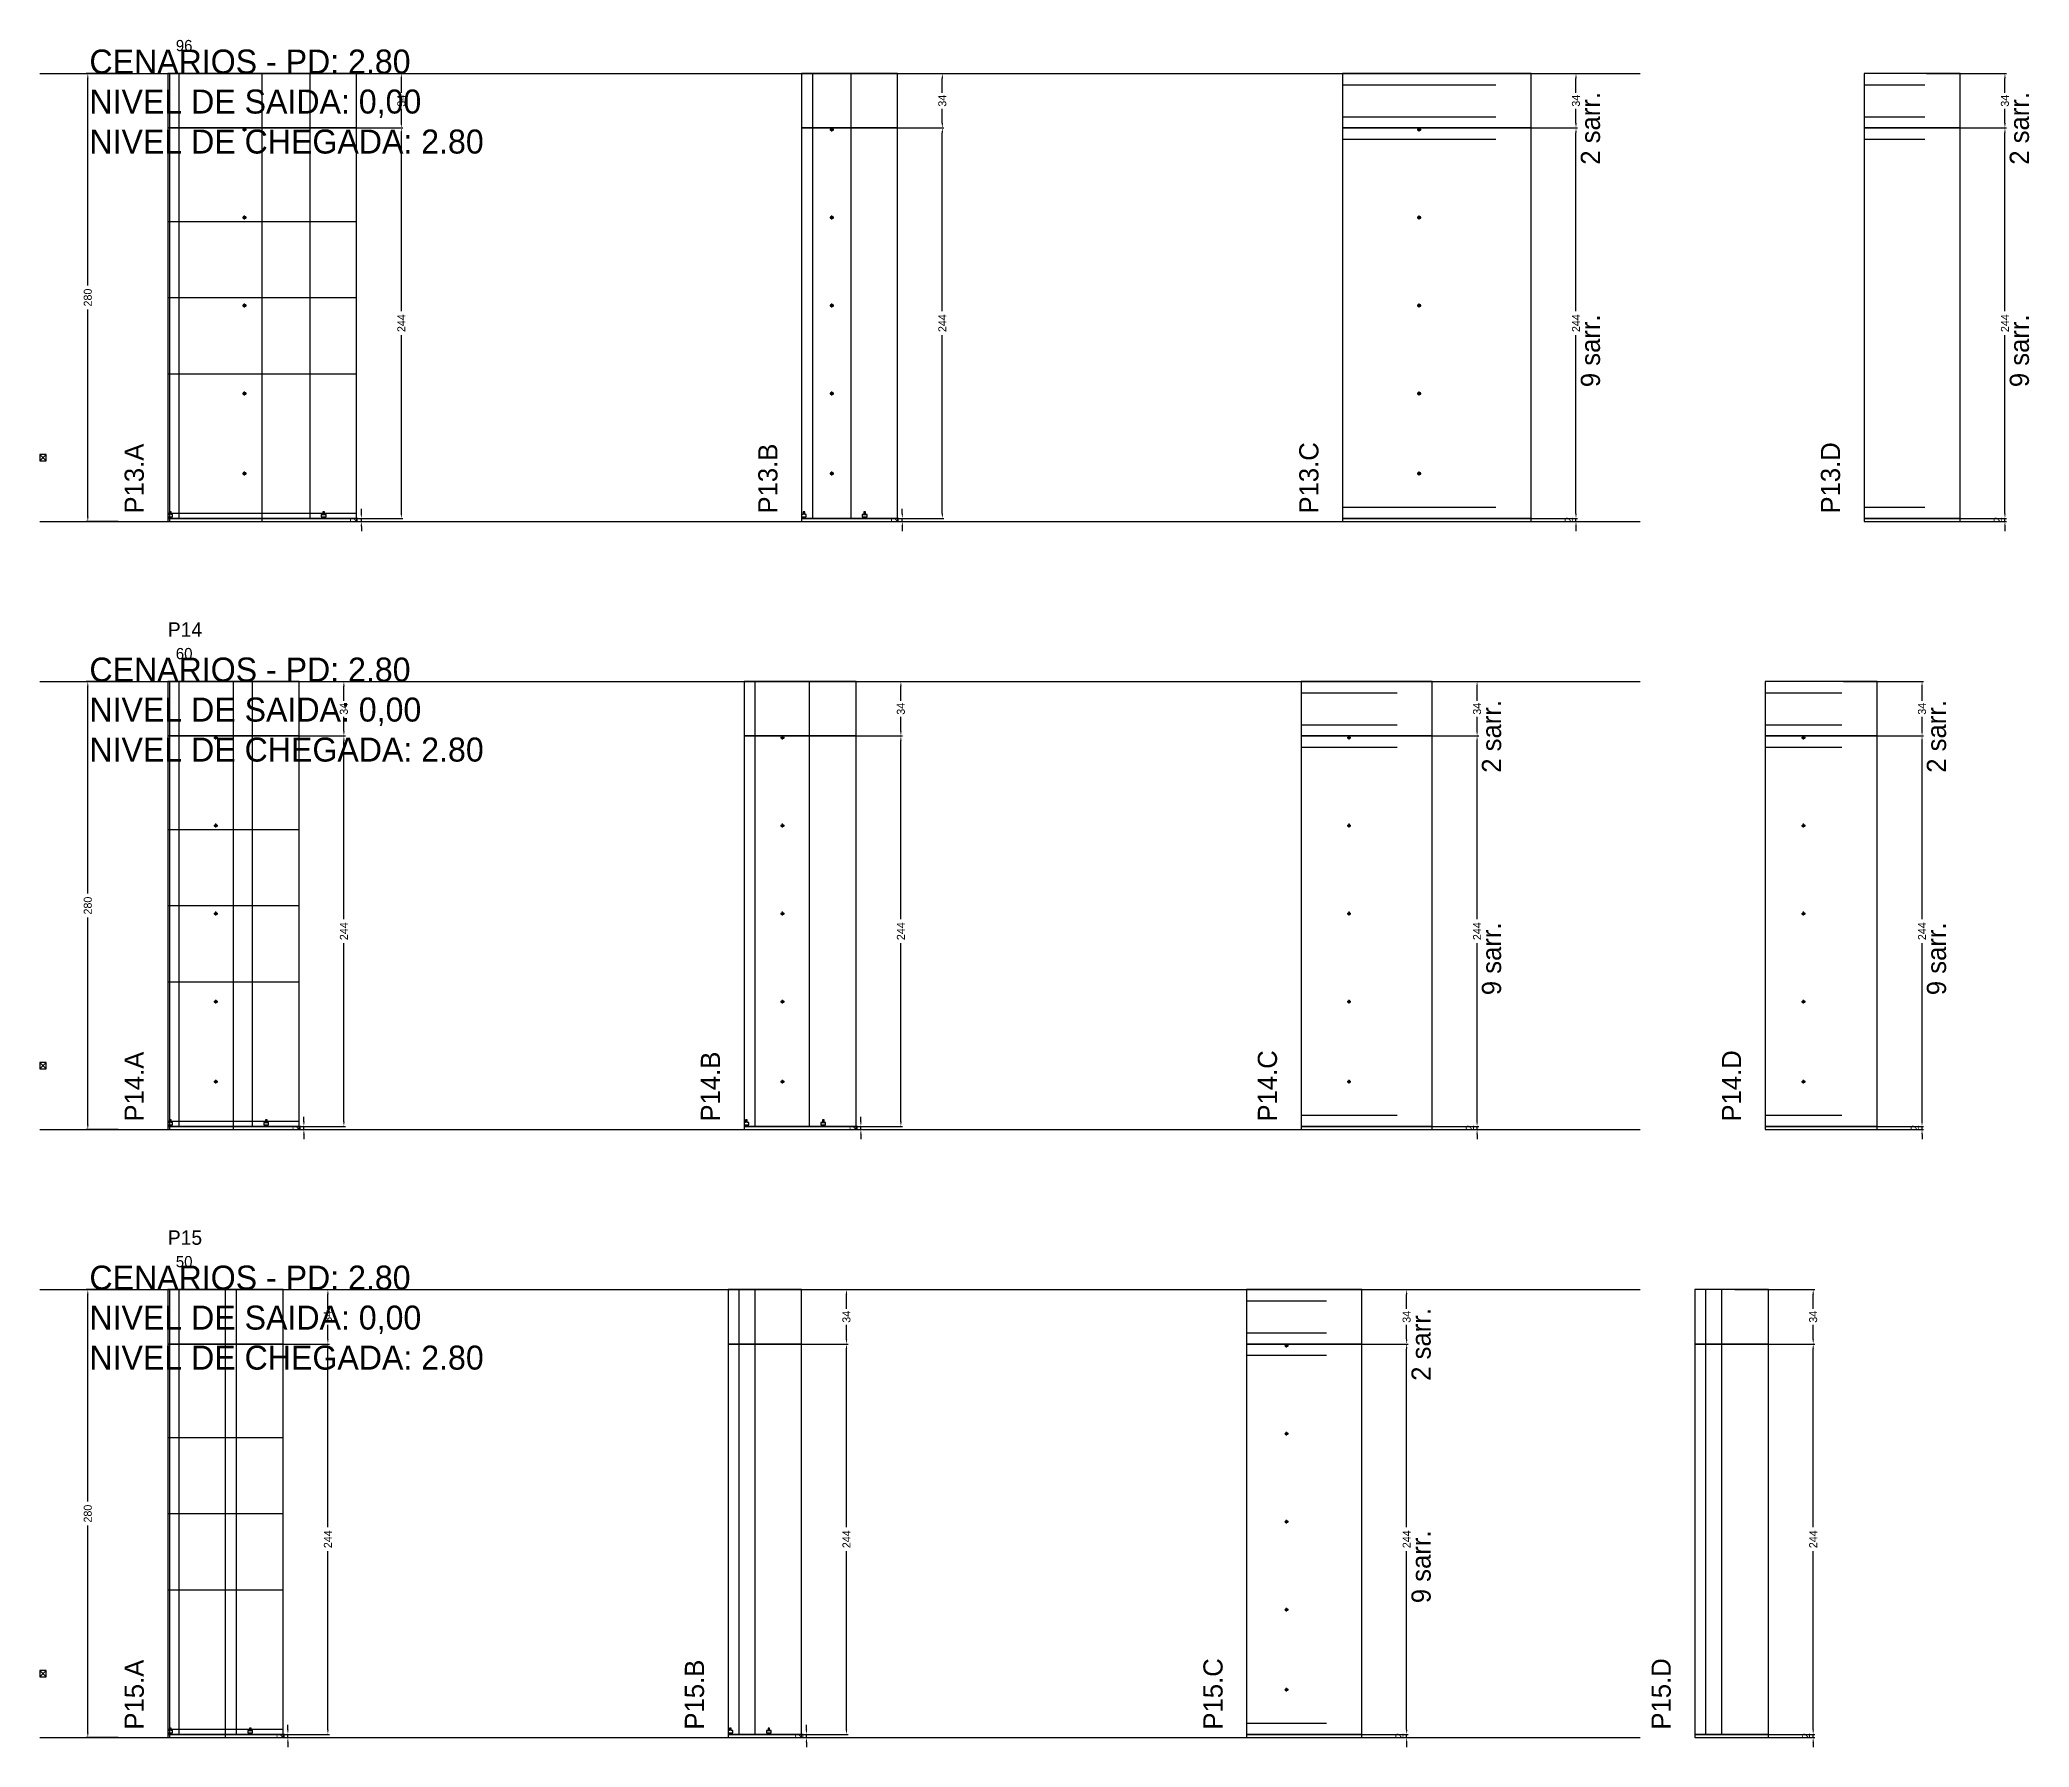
# Model space of a CAD drawing. Header units: centimetres. Extents: x -13000 to 4299, y -7226 to 295.
# Drawn here: x -7000 to -5757, y -5326 to -4259 of the extents above; entities that cross this region are included whole.
import ezdxf

# ---------------------------------------------------------------- set-up
doc = ezdxf.new("R2010")
doc.units = ezdxf.units.CM
doc.linetypes.add('DASHED', pattern=[2, -2])
for name, color, linetype in [('CHAPA', 140, 'Continuous'), ('COTA', 241, 'Continuous'), ('COTAS FURACAO', 16, 'Continuous'), ('Madeira', 30, 'Continuous'), ('MEIO_PONT', 160, 'Continuous'), ('NOMENCLATURA', 7, 'Continuous'), ('Nível', 160, 'Continuous'), ('Painéis', 200, 'Continuous'), ('Perfil Metálico', 150, 'Continuous'), ('SARR_2.2x7', 40, 'Continuous'), ('SARRAFO DE PRESSAO', 200, 'Continuous'), ('texto', 7, 'Continuous'), ('TEXTO_GERAL', 7, 'Continuous')]:
    doc.layers.add(name, color=color, linetype=linetype)
doc.dimstyles.new('PAINEL-NOVA', dxfattribs={"dimtxt": 5, "dimasz": 3, "dimexe": 1, "dimexo": 1, "dimgap": 1, "dimtad": 1, "dimcen": 2.5, "dimazin": 3, "dimtfac": 1, "dimtmove": 0, "dimatfit": 3})

# ---------------------------------------------------------------- blocks, each defined once
blk = doc.blocks.new('_CLOSEDFILLED')
at = {"color": 0, "linetype": 'BYBLOCK'}
blk.add_solid([(-1, 0.16), (0, 0), (-1, -0.16)], dxfattribs=at)
blk = doc.blocks.new('*D375')
for p, q in [((-6951, -4280), (-6971, -4280)), ((-6970, -4412.5), (-6970, -4283)), ((-6970, -4557), (-6970, -4427.5)), ((-6951, -4560), (-6971, -4560))]:
    blk.add_line(p, q)
at = {"layer": 'Defpoints'}
for p in [(-6950, -4280), (-6970, -4560), (-6950, -4560)]:
    blk.add_point(p, dxfattribs=at)
at = {"layer": 'COTA', "xscale": 3, "yscale": 3}
for p, rotation in [((-6970, -4280), 90), ((-6970, -4560), 270)]:
    blk.add_blockref('_CLOSEDFILLED', p, dxfattribs=dict(at, rotation=rotation))
at = {"layer": 'COTA', "insert": (-6970, -4420), "char_height": 5, "attachment_point": 5, "rotation": 90}
blk.add_mtext('280', dxfattribs=at)
blk = doc.blocks.new('MULDURA')
at = {"layer": 'Paineis'}
for p, q in [((0, 0), (4, 4)), ((4, 0), (0, 4))]:
    blk.add_line(p, q, dxfattribs=at)
blk.add_lwpolyline([(0, 0), (4, 0), (4, 4), (0, 4)], close=True, dxfattribs=at)
blk = doc.blocks.new('*D377')
for p, q in [((-6823.1, -4314), (-6773.1, -4314)), ((-6774.1, -4428.5), (-6774.1, -4317)), ((-6774.1, -4555), (-6774.1, -4443.5)), ((-6823.1, -4558), (-6773.1, -4558))]:
    blk.add_line(p, q)
at = {"layer": 'Defpoints'}
for p in [(-6824.1, -4314), (-6824.1, -4558), (-6774.1, -4558)]:
    blk.add_point(p, dxfattribs=at)
at = {"layer": 'COTA', "xscale": 3, "yscale": 3}
for p, rotation in [((-6774.1, -4314), 90), ((-6774.1, -4558), 270)]:
    blk.add_blockref('_CLOSEDFILLED', p, dxfattribs=dict(at, rotation=rotation))
at = {"layer": 'COTA', "insert": (-6774.1, -4436), "char_height": 5, "attachment_point": 5, "rotation": 90}
blk.add_mtext('244', dxfattribs=at)
blk = doc.blocks.new('*D378')
for p, q in [((-6823.1, -4280), (-6773.1, -4280)), ((-6774.1, -4292), (-6774.1, -4283)), ((-6774.1, -4311), (-6774.1, -4302)), ((-6823.1, -4314), (-6773.1, -4314))]:
    blk.add_line(p, q)
at = {"layer": 'Defpoints'}
for p in [(-6824.1, -4280), (-6824.1, -4314), (-6774.1, -4314)]:
    blk.add_point(p, dxfattribs=at)
at = {"layer": 'COTA', "xscale": 3, "yscale": 3}
for p, rotation in [((-6774.1, -4280), 90), ((-6774.1, -4314), 270)]:
    blk.add_blockref('_CLOSEDFILLED', p, dxfattribs=dict(at, rotation=rotation))
at = {"layer": 'COTA', "insert": (-6774.1, -4297), "char_height": 5, "attachment_point": 5, "rotation": 90}
blk.add_mtext('34', dxfattribs=at)
blk = doc.blocks.new('SLIPTEE')
at = {"layer": 'Paineis'}
blk.add_lwpolyline([(0, 0), (3, 0), (3, 1.5), (2, 1.5), (2, 3), (1, 3), (1, 1.5), (0, 1.5)], close=True, dxfattribs=at)
blk = doc.blocks.new('SLIPTDD')
at = {"layer": 'Paineis'}
blk.add_line((0, 1.5), (3, 1.5), dxfattribs=at)
blk.add_lwpolyline([(0, 0), (3, 0), (3, 1.5), (2, 1.5), (2, 3), (1, 3), (1, 1.5), (0, 1.5)], close=True, dxfattribs=at)
blk = doc.blocks.new('furacao')
at = {"layer": 'COTAS FURACAO'}
for p, q in [((-1.2, 0), (1.2, 0)), ((0, -1.2), (0, 1.2))]:
    blk.add_line(p, q, dxfattribs=at)
blk.add_circle((0, 0), 0.8, dxfattribs=at)
blk = doc.blocks.new('*D380')
for p, q in [((-6485.1, -4314), (-6435.1, -4314)), ((-6436.1, -4428.5), (-6436.1, -4317)), ((-6436.1, -4555), (-6436.1, -4443.5)), ((-6485.1, -4558), (-6435.1, -4558))]:
    blk.add_line(p, q)
at = {"layer": 'Defpoints'}
for p in [(-6486.1, -4314), (-6486.1, -4558), (-6436.1, -4558)]:
    blk.add_point(p, dxfattribs=at)
at = {"layer": 'COTA', "xscale": 3, "yscale": 3}
for p, rotation in [((-6436.1, -4314), 90), ((-6436.1, -4558), 270)]:
    blk.add_blockref('_CLOSEDFILLED', p, dxfattribs=dict(at, rotation=rotation))
at = {"layer": 'COTA', "insert": (-6436.1, -4436), "char_height": 5, "attachment_point": 5, "rotation": 90}
blk.add_mtext('244', dxfattribs=at)
blk = doc.blocks.new('*D381')
for p, q in [((-6485.1, -4280), (-6435.1, -4280)), ((-6436.1, -4292), (-6436.1, -4283)), ((-6436.1, -4311), (-6436.1, -4302)), ((-6485.1, -4314), (-6435.1, -4314))]:
    blk.add_line(p, q)
at = {"layer": 'Defpoints'}
for p in [(-6486.1, -4280), (-6486.1, -4314), (-6436.1, -4314)]:
    blk.add_point(p, dxfattribs=at)
at = {"layer": 'COTA', "xscale": 3, "yscale": 3}
for p, rotation in [((-6436.1, -4280), 90), ((-6436.1, -4314), 270)]:
    blk.add_blockref('_CLOSEDFILLED', p, dxfattribs=dict(at, rotation=rotation))
at = {"layer": 'COTA', "insert": (-6436.1, -4297), "char_height": 5, "attachment_point": 5, "rotation": 90}
blk.add_mtext('34', dxfattribs=at)
blk = doc.blocks.new('*D383')
for p, q in [((-6089.2, -4314), (-6039.2, -4314)), ((-6040.2, -4428.5), (-6040.2, -4317)), ((-6040.2, -4555), (-6040.2, -4443.5)), ((-6089.2, -4558), (-6039.2, -4558))]:
    blk.add_line(p, q)
at = {"layer": 'Defpoints'}
for p in [(-6090.2, -4314), (-6090.2, -4558), (-6040.2, -4558)]:
    blk.add_point(p, dxfattribs=at)
at = {"layer": 'COTA', "xscale": 3, "yscale": 3}
for p, rotation in [((-6040.2, -4314), 90), ((-6040.2, -4558), 270)]:
    blk.add_blockref('_CLOSEDFILLED', p, dxfattribs=dict(at, rotation=rotation))
at = {"layer": 'COTA', "insert": (-6040.2, -4436), "char_height": 5, "attachment_point": 5, "rotation": 90}
blk.add_mtext('244', dxfattribs=at)
blk = doc.blocks.new('*D384')
for p, q in [((-6089.2, -4280), (-6039.2, -4280)), ((-6040.2, -4292), (-6040.2, -4283)), ((-6040.2, -4311), (-6040.2, -4302)), ((-6089.2, -4314), (-6039.2, -4314))]:
    blk.add_line(p, q)
at = {"layer": 'Defpoints'}
for p in [(-6090.2, -4280), (-6090.2, -4314), (-6040.2, -4314)]:
    blk.add_point(p, dxfattribs=at)
at = {"layer": 'COTA', "xscale": 3, "yscale": 3}
for p, rotation in [((-6040.2, -4280), 90), ((-6040.2, -4314), 270)]:
    blk.add_blockref('_CLOSEDFILLED', p, dxfattribs=dict(at, rotation=rotation))
at = {"layer": 'COTA', "insert": (-6040.2, -4297), "char_height": 5, "attachment_point": 5, "rotation": 90}
blk.add_mtext('34', dxfattribs=at)
blk = doc.blocks.new('*D386')
for p, q in [((-5821.2, -4314), (-5771.2, -4314)), ((-5772.2, -4428.5), (-5772.2, -4317)), ((-5772.2, -4555), (-5772.2, -4443.5)), ((-5821.2, -4558), (-5771.2, -4558))]:
    blk.add_line(p, q)
at = {"layer": 'Defpoints'}
for p in [(-5822.2, -4314), (-5822.2, -4558), (-5772.2, -4558)]:
    blk.add_point(p, dxfattribs=at)
at = {"layer": 'COTA', "xscale": 3, "yscale": 3}
for p, rotation in [((-5772.2, -4314), 90), ((-5772.2, -4558), 270)]:
    blk.add_blockref('_CLOSEDFILLED', p, dxfattribs=dict(at, rotation=rotation))
at = {"layer": 'COTA', "insert": (-5772.2, -4436), "char_height": 5, "attachment_point": 5, "rotation": 90}
blk.add_mtext('244', dxfattribs=at)
blk = doc.blocks.new('*D387')
for p, q in [((-5821.2, -4280), (-5771.2, -4280)), ((-5772.2, -4292), (-5772.2, -4283)), ((-5772.2, -4311), (-5772.2, -4302)), ((-5821.2, -4314), (-5771.2, -4314))]:
    blk.add_line(p, q)
at = {"layer": 'Defpoints'}
for p in [(-5822.2, -4280), (-5822.2, -4314), (-5772.2, -4314)]:
    blk.add_point(p, dxfattribs=at)
at = {"layer": 'COTA', "xscale": 3, "yscale": 3}
for p, rotation in [((-5772.2, -4280), 90), ((-5772.2, -4314), 270)]:
    blk.add_blockref('_CLOSEDFILLED', p, dxfattribs=dict(at, rotation=rotation))
at = {"layer": 'COTA', "insert": (-5772.2, -4297), "char_height": 5, "attachment_point": 5, "rotation": 90}
blk.add_mtext('34', dxfattribs=at)
blk = doc.blocks.new('*D409')
for p, q in [((-6951, -4660), (-6971, -4660)), ((-6970, -4792.5), (-6970, -4663)), ((-6970, -4937), (-6970, -4807.5)), ((-6951, -4940), (-6971, -4940))]:
    blk.add_line(p, q)
at = {"layer": 'Defpoints'}
for p in [(-6950, -4660), (-6970, -4940), (-6950, -4940)]:
    blk.add_point(p, dxfattribs=at)
at = {"layer": 'COTA', "xscale": 3, "yscale": 3}
for p, rotation in [((-6970, -4660), 90), ((-6970, -4940), 270)]:
    blk.add_blockref('_CLOSEDFILLED', p, dxfattribs=dict(at, rotation=rotation))
at = {"layer": 'COTA', "insert": (-6970, -4800), "char_height": 5, "attachment_point": 5, "rotation": 90}
blk.add_mtext('280', dxfattribs=at)
blk = doc.blocks.new('*D411')
for p, q in [((-6859, -4694), (-6809, -4694)), ((-6810, -4808.5), (-6810, -4697)), ((-6810, -4935), (-6810, -4823.5)), ((-6859, -4938), (-6809, -4938))]:
    blk.add_line(p, q)
at = {"layer": 'Defpoints'}
for p in [(-6860, -4694), (-6860, -4938), (-6810, -4938)]:
    blk.add_point(p, dxfattribs=at)
at = {"layer": 'COTA', "xscale": 3, "yscale": 3}
for p, rotation in [((-6810, -4694), 90), ((-6810, -4938), 270)]:
    blk.add_blockref('_CLOSEDFILLED', p, dxfattribs=dict(at, rotation=rotation))
at = {"layer": 'COTA', "insert": (-6810, -4816), "char_height": 5, "attachment_point": 5, "rotation": 90}
blk.add_mtext('244', dxfattribs=at)
blk = doc.blocks.new('*D412')
for p, q in [((-6859, -4660), (-6809, -4660)), ((-6810, -4672), (-6810, -4663)), ((-6810, -4691), (-6810, -4682)), ((-6859, -4694), (-6809, -4694))]:
    blk.add_line(p, q)
at = {"layer": 'Defpoints'}
for p in [(-6860, -4660), (-6860, -4694), (-6810, -4694)]:
    blk.add_point(p, dxfattribs=at)
at = {"layer": 'COTA', "xscale": 3, "yscale": 3}
for p, rotation in [((-6810, -4660), 90), ((-6810, -4694), 270)]:
    blk.add_blockref('_CLOSEDFILLED', p, dxfattribs=dict(at, rotation=rotation))
at = {"layer": 'COTA', "insert": (-6810, -4677), "char_height": 5, "attachment_point": 5, "rotation": 90}
blk.add_mtext('34', dxfattribs=at)
blk = doc.blocks.new('*D414')
for p, q in [((-6511, -4694), (-6461, -4694)), ((-6462, -4808.5), (-6462, -4697)), ((-6462, -4935), (-6462, -4823.5)), ((-6511, -4938), (-6461, -4938))]:
    blk.add_line(p, q)
at = {"layer": 'Defpoints'}
for p in [(-6512, -4694), (-6512, -4938), (-6462, -4938)]:
    blk.add_point(p, dxfattribs=at)
at = {"layer": 'COTA', "xscale": 3, "yscale": 3}
for p, rotation in [((-6462, -4694), 90), ((-6462, -4938), 270)]:
    blk.add_blockref('_CLOSEDFILLED', p, dxfattribs=dict(at, rotation=rotation))
at = {"layer": 'COTA', "insert": (-6462, -4816), "char_height": 5, "attachment_point": 5, "rotation": 90}
blk.add_mtext('244', dxfattribs=at)
blk = doc.blocks.new('*D415')
for p, q in [((-6511, -4660), (-6461, -4660)), ((-6462, -4672), (-6462, -4663)), ((-6462, -4691), (-6462, -4682)), ((-6511, -4694), (-6461, -4694))]:
    blk.add_line(p, q)
at = {"layer": 'Defpoints'}
for p in [(-6512, -4660), (-6512, -4694), (-6462, -4694)]:
    blk.add_point(p, dxfattribs=at)
at = {"layer": 'COTA', "xscale": 3, "yscale": 3}
for p, rotation in [((-6462, -4660), 90), ((-6462, -4694), 270)]:
    blk.add_blockref('_CLOSEDFILLED', p, dxfattribs=dict(at, rotation=rotation))
at = {"layer": 'COTA', "insert": (-6462, -4677), "char_height": 5, "attachment_point": 5, "rotation": 90}
blk.add_mtext('34', dxfattribs=at)
blk = doc.blocks.new('*D417')
for p, q in [((-6151, -4694), (-6101, -4694)), ((-6102, -4808.5), (-6102, -4697)), ((-6102, -4935), (-6102, -4823.5)), ((-6151, -4938), (-6101, -4938))]:
    blk.add_line(p, q)
at = {"layer": 'Defpoints'}
for p in [(-6152, -4694), (-6152, -4938), (-6102, -4938)]:
    blk.add_point(p, dxfattribs=at)
at = {"layer": 'COTA', "xscale": 3, "yscale": 3}
for p, rotation in [((-6102, -4694), 90), ((-6102, -4938), 270)]:
    blk.add_blockref('_CLOSEDFILLED', p, dxfattribs=dict(at, rotation=rotation))
at = {"layer": 'COTA', "insert": (-6102, -4816), "char_height": 5, "attachment_point": 5, "rotation": 90}
blk.add_mtext('244', dxfattribs=at)
blk = doc.blocks.new('*D418')
for p, q in [((-6151, -4660), (-6101, -4660)), ((-6102, -4672), (-6102, -4663)), ((-6102, -4691), (-6102, -4682)), ((-6151, -4694), (-6101, -4694))]:
    blk.add_line(p, q)
at = {"layer": 'Defpoints'}
for p in [(-6152, -4660), (-6152, -4694), (-6102, -4694)]:
    blk.add_point(p, dxfattribs=at)
at = {"layer": 'COTA', "xscale": 3, "yscale": 3}
for p, rotation in [((-6102, -4660), 90), ((-6102, -4694), 270)]:
    blk.add_blockref('_CLOSEDFILLED', p, dxfattribs=dict(at, rotation=rotation))
at = {"layer": 'COTA', "insert": (-6102, -4677), "char_height": 5, "attachment_point": 5, "rotation": 90}
blk.add_mtext('34', dxfattribs=at)
blk = doc.blocks.new('*D420')
for p, q in [((-5873, -4694), (-5823, -4694)), ((-5824, -4808.5), (-5824, -4697)), ((-5824, -4935), (-5824, -4823.5)), ((-5873, -4938), (-5823, -4938))]:
    blk.add_line(p, q)
at = {"layer": 'Defpoints'}
for p in [(-5874, -4694), (-5874, -4938), (-5824, -4938)]:
    blk.add_point(p, dxfattribs=at)
at = {"layer": 'COTA', "xscale": 3, "yscale": 3}
for p, rotation in [((-5824, -4694), 90), ((-5824, -4938), 270)]:
    blk.add_blockref('_CLOSEDFILLED', p, dxfattribs=dict(at, rotation=rotation))
at = {"layer": 'COTA', "insert": (-5824, -4816), "char_height": 5, "attachment_point": 5, "rotation": 90}
blk.add_mtext('244', dxfattribs=at)
blk = doc.blocks.new('*D421')
for p, q in [((-5873, -4660), (-5823, -4660)), ((-5824, -4672), (-5824, -4663)), ((-5824, -4691), (-5824, -4682)), ((-5873, -4694), (-5823, -4694))]:
    blk.add_line(p, q)
at = {"layer": 'Defpoints'}
for p in [(-5874, -4660), (-5874, -4694), (-5824, -4694)]:
    blk.add_point(p, dxfattribs=at)
at = {"layer": 'COTA', "xscale": 3, "yscale": 3}
for p, rotation in [((-5824, -4660), 90), ((-5824, -4694), 270)]:
    blk.add_blockref('_CLOSEDFILLED', p, dxfattribs=dict(at, rotation=rotation))
at = {"layer": 'COTA', "insert": (-5824, -4677), "char_height": 5, "attachment_point": 5, "rotation": 90}
blk.add_mtext('34', dxfattribs=at)
blk = doc.blocks.new('*D443')
for p, q in [((-6951, -5040), (-6971, -5040)), ((-6970, -5172.5), (-6970, -5043)), ((-6970, -5317), (-6970, -5187.5)), ((-6951, -5320), (-6971, -5320))]:
    blk.add_line(p, q)
at = {"layer": 'Defpoints'}
for p in [(-6950, -5040), (-6970, -5320), (-6950, -5320)]:
    blk.add_point(p, dxfattribs=at)
at = {"layer": 'COTA', "xscale": 3, "yscale": 3}
for p, rotation in [((-6970, -5040), 90), ((-6970, -5320), 270)]:
    blk.add_blockref('_CLOSEDFILLED', p, dxfattribs=dict(at, rotation=rotation))
at = {"layer": 'COTA', "insert": (-6970, -5180), "char_height": 5, "attachment_point": 5, "rotation": 90}
blk.add_mtext('280', dxfattribs=at)
blk = doc.blocks.new('*D445')
for p, q in [((-6869, -5074), (-6819, -5074)), ((-6820, -5188.5), (-6820, -5077)), ((-6820, -5315), (-6820, -5203.5)), ((-6869, -5318), (-6819, -5318))]:
    blk.add_line(p, q)
at = {"layer": 'Defpoints'}
for p in [(-6870, -5074), (-6870, -5318), (-6820, -5318)]:
    blk.add_point(p, dxfattribs=at)
at = {"layer": 'COTA', "xscale": 3, "yscale": 3}
for p, rotation in [((-6820, -5074), 90), ((-6820, -5318), 270)]:
    blk.add_blockref('_CLOSEDFILLED', p, dxfattribs=dict(at, rotation=rotation))
at = {"layer": 'COTA', "insert": (-6820, -5196), "char_height": 5, "attachment_point": 5, "rotation": 90}
blk.add_mtext('244', dxfattribs=at)
blk = doc.blocks.new('*D446')
for p, q in [((-6869, -5040), (-6819, -5040)), ((-6820, -5052), (-6820, -5043)), ((-6820, -5071), (-6820, -5062)), ((-6869, -5074), (-6819, -5074))]:
    blk.add_line(p, q)
at = {"layer": 'Defpoints'}
for p in [(-6870, -5040), (-6870, -5074), (-6820, -5074)]:
    blk.add_point(p, dxfattribs=at)
at = {"layer": 'COTA', "xscale": 3, "yscale": 3}
for p, rotation in [((-6820, -5040), 90), ((-6820, -5074), 270)]:
    blk.add_blockref('_CLOSEDFILLED', p, dxfattribs=dict(at, rotation=rotation))
at = {"layer": 'COTA', "insert": (-6820, -5057), "char_height": 5, "attachment_point": 5, "rotation": 90}
blk.add_mtext('34', dxfattribs=at)
blk = doc.blocks.new('*D448')
for p, q in [((-6545, -5074), (-6495, -5074)), ((-6496, -5188.5), (-6496, -5077)), ((-6496, -5315), (-6496, -5203.5)), ((-6545, -5318), (-6495, -5318))]:
    blk.add_line(p, q)
at = {"layer": 'Defpoints'}
for p in [(-6546, -5074), (-6546, -5318), (-6496, -5318)]:
    blk.add_point(p, dxfattribs=at)
at = {"layer": 'COTA', "xscale": 3, "yscale": 3}
for p, rotation in [((-6496, -5074), 90), ((-6496, -5318), 270)]:
    blk.add_blockref('_CLOSEDFILLED', p, dxfattribs=dict(at, rotation=rotation))
at = {"layer": 'COTA', "insert": (-6496, -5196), "char_height": 5, "attachment_point": 5, "rotation": 90}
blk.add_mtext('244', dxfattribs=at)
blk = doc.blocks.new('*D449')
for p, q in [((-6545, -5040), (-6495, -5040)), ((-6496, -5052), (-6496, -5043)), ((-6496, -5071), (-6496, -5062)), ((-6545, -5074), (-6495, -5074))]:
    blk.add_line(p, q)
at = {"layer": 'Defpoints'}
for p in [(-6546, -5040), (-6546, -5074), (-6496, -5074)]:
    blk.add_point(p, dxfattribs=at)
at = {"layer": 'COTA', "xscale": 3, "yscale": 3}
for p, rotation in [((-6496, -5040), 90), ((-6496, -5074), 270)]:
    blk.add_blockref('_CLOSEDFILLED', p, dxfattribs=dict(at, rotation=rotation))
at = {"layer": 'COTA', "insert": (-6496, -5057), "char_height": 5, "attachment_point": 5, "rotation": 90}
blk.add_mtext('34', dxfattribs=at)
blk = doc.blocks.new('*D451')
for p, q in [((-6195, -5074), (-6145, -5074)), ((-6146, -5188.5), (-6146, -5077)), ((-6146, -5315), (-6146, -5203.5)), ((-6195, -5318), (-6145, -5318))]:
    blk.add_line(p, q)
at = {"layer": 'Defpoints'}
for p in [(-6196, -5074), (-6196, -5318), (-6146, -5318)]:
    blk.add_point(p, dxfattribs=at)
at = {"layer": 'COTA', "xscale": 3, "yscale": 3}
for p, rotation in [((-6146, -5074), 90), ((-6146, -5318), 270)]:
    blk.add_blockref('_CLOSEDFILLED', p, dxfattribs=dict(at, rotation=rotation))
at = {"layer": 'COTA', "insert": (-6146, -5196), "char_height": 5, "attachment_point": 5, "rotation": 90}
blk.add_mtext('244', dxfattribs=at)
blk = doc.blocks.new('*D452')
for p, q in [((-6195, -5040), (-6145, -5040)), ((-6146, -5052), (-6146, -5043)), ((-6146, -5071), (-6146, -5062)), ((-6195, -5074), (-6145, -5074))]:
    blk.add_line(p, q)
at = {"layer": 'Defpoints'}
for p in [(-6196, -5040), (-6196, -5074), (-6146, -5074)]:
    blk.add_point(p, dxfattribs=at)
at = {"layer": 'COTA', "xscale": 3, "yscale": 3}
for p, rotation in [((-6146, -5040), 90), ((-6146, -5074), 270)]:
    blk.add_blockref('_CLOSEDFILLED', p, dxfattribs=dict(at, rotation=rotation))
at = {"layer": 'COTA', "insert": (-6146, -5057), "char_height": 5, "attachment_point": 5, "rotation": 90}
blk.add_mtext('34', dxfattribs=at)
blk = doc.blocks.new('*D454')
for p, q in [((-5941, -5074), (-5891, -5074)), ((-5892, -5188.5), (-5892, -5077)), ((-5892, -5315), (-5892, -5203.5)), ((-5941, -5318), (-5891, -5318))]:
    blk.add_line(p, q)
at = {"layer": 'Defpoints'}
for p in [(-5942, -5074), (-5942, -5318), (-5892, -5318)]:
    blk.add_point(p, dxfattribs=at)
at = {"layer": 'COTA', "xscale": 3, "yscale": 3}
for p, rotation in [((-5892, -5074), 90), ((-5892, -5318), 270)]:
    blk.add_blockref('_CLOSEDFILLED', p, dxfattribs=dict(at, rotation=rotation))
at = {"layer": 'COTA', "insert": (-5892, -5196), "char_height": 5, "attachment_point": 5, "rotation": 90}
blk.add_mtext('244', dxfattribs=at)
blk = doc.blocks.new('*D455')
for p, q in [((-5941, -5040), (-5891, -5040)), ((-5892, -5052), (-5892, -5043)), ((-5892, -5071), (-5892, -5062)), ((-5941, -5074), (-5891, -5074))]:
    blk.add_line(p, q)
at = {"layer": 'Defpoints'}
for p in [(-5942, -5040), (-5942, -5074), (-5892, -5074)]:
    blk.add_point(p, dxfattribs=at)
at = {"layer": 'COTA', "xscale": 3, "yscale": 3}
for p, rotation in [((-5892, -5040), 90), ((-5892, -5074), 270)]:
    blk.add_blockref('_CLOSEDFILLED', p, dxfattribs=dict(at, rotation=rotation))
at = {"layer": 'COTA', "insert": (-5892, -5057), "char_height": 5, "attachment_point": 5, "rotation": 90}
blk.add_mtext('34', dxfattribs=at)

msp = doc.modelspace()

# ---------------------------------------------------------------- linework, layer by layer
at = {"layer": 'CHAPA'}
for points in [[(-6920, -4560), (-6918.8, -4560), (-6918.8, -4280), (-6920, -4280)], [(-6920, -4940), (-6918.8, -4940), (-6918.8, -4660), (-6920, -4660)], [(-6920, -5320), (-6918.8, -5320), (-6918.8, -5040), (-6920, -5040)]]:
    msp.add_lwpolyline(points, close=True, dxfattribs=at)
at = {"layer": 'Madeira'}
for points in [[(-6920, -4372.4), (-6802.1, -4372.4)], [(-6920, -4467.6), (-6802.1, -4467.6)], [(-6920, -4752.4), (-6838, -4752.4)], [(-6920, -4847.6), (-6838, -4847.6)], [(-6920, -5132.4), (-6848, -5132.4)], [(-6920, -5227.6), (-6848, -5227.6)]]:
    msp.add_lwpolyline(points, dxfattribs=at)
at = {"layer": 'MEIO_PONT'}
for points in [[(-6920, -4420), (-6802.1, -4420)], [(-6920, -4800), (-6838, -4800)], [(-6920, -5180), (-6848, -5180)]]:
    msp.add_lwpolyline(points, dxfattribs=at)
at = {"layer": 'Nível', "linetype": 'DASHED'}
for points in [[(-7000, -4280), (-6000, -4280)], [(-7000, -4560), (-6000, -4560)], [(-7000, -4660), (-6000, -4660)], [(-7000, -4940), (-6000, -4940)], [(-7000, -5040), (-6000, -5040)], [(-7000, -5320), (-6000, -5320)]]:
    msp.add_lwpolyline(points, dxfattribs=at)
at = {"layer": 'Painéis'}
for points in [[(-6920, -4314), (-6802.1, -4314), (-6802.1, -4280), (-6920, -4280)], [(-6920, -4560), (-6802.1, -4560), (-6802.1, -4280), (-6920, -4280)], [(-6524.1, -4314), (-6464.1, -4314), (-6464.1, -4280), (-6524.1, -4280)], [(-6186.1, -4314), (-6068.2, -4314), (-6068.2, -4280), (-6186.1, -4280)], [(-5860.2, -4314), (-5800.2, -4314), (-5800.2, -4280), (-5860.2, -4280)], [(-6920, -4558), (-6802.1, -4558), (-6802.1, -4314), (-6920, -4314)], [(-6524.1, -4558), (-6464.1, -4558), (-6464.1, -4314), (-6524.1, -4314)], [(-6186.1, -4558), (-6068.2, -4558), (-6068.2, -4314), (-6186.1, -4314)], [(-5860.2, -4558), (-5800.2, -4558), (-5800.2, -4314), (-5860.2, -4314)], [(-6920, -4560), (-6802.1, -4560), (-6802.1, -4558), (-6920, -4558)], [(-6524.1, -4560), (-6464.1, -4560), (-6464.1, -4558), (-6524.1, -4558)], [(-6186.1, -4560), (-6068.2, -4560), (-6068.2, -4558), (-6186.1, -4558)], [(-5860.2, -4560), (-5800.2, -4560), (-5800.2, -4558), (-5860.2, -4558)], [(-6920, -4694), (-6838, -4694), (-6838, -4660), (-6920, -4660)], [(-6920, -4940), (-6838, -4940), (-6838, -4660), (-6920, -4660)], [(-6560, -4694), (-6490, -4694), (-6490, -4660), (-6560, -4660)], [(-6212, -4694), (-6130, -4694), (-6130, -4660), (-6212, -4660)], [(-5922, -4694), (-5852, -4694), (-5852, -4660), (-5922, -4660)], [(-6920, -4938), (-6838, -4938), (-6838, -4694), (-6920, -4694)], [(-6560, -4938), (-6490, -4938), (-6490, -4694), (-6560, -4694)], [(-6212, -4938), (-6130, -4938), (-6130, -4694), (-6212, -4694)], [(-5922, -4938), (-5852, -4938), (-5852, -4694), (-5922, -4694)], [(-6920, -4940), (-6838, -4940), (-6838, -4938), (-6920, -4938)], [(-6560, -4940), (-6490, -4940), (-6490, -4938), (-6560, -4938)], [(-6212, -4940), (-6130, -4940), (-6130, -4938), (-6212, -4938)], [(-5922, -4940), (-5852, -4940), (-5852, -4938), (-5922, -4938)], [(-6920, -5074), (-6848, -5074), (-6848, -5040), (-6920, -5040)], [(-6920, -5320), (-6848, -5320), (-6848, -5040), (-6920, -5040)], [(-6570, -5074), (-6524, -5074), (-6524, -5040), (-6570, -5040)], [(-6246, -5074), (-6174, -5074), (-6174, -5040), (-6246, -5040)], [(-5966, -5074), (-5920, -5074), (-5920, -5040), (-5966, -5040)], [(-6920, -5318), (-6848, -5318), (-6848, -5074), (-6920, -5074)], [(-6570, -5318), (-6524, -5318), (-6524, -5074), (-6570, -5074)], [(-6246, -5318), (-6174, -5318), (-6174, -5074), (-6246, -5074)], [(-5966, -5318), (-5920, -5318), (-5920, -5074), (-5966, -5074)], [(-6920, -5320), (-6848, -5320), (-6848, -5318), (-6920, -5318)], [(-6570, -5320), (-6524, -5320), (-6524, -5318), (-6570, -5318)], [(-6246, -5320), (-6174, -5320), (-6174, -5318), (-6246, -5318)], [(-5966, -5320), (-5920, -5320), (-5920, -5318), (-5966, -5318)]]:
    msp.add_lwpolyline(points, close=True, dxfattribs=at)
at = {"layer": 'Perfil Metálico'}
for p, q in [((-6861.05, -4560), (-6861.05, -4280)), ((-6879, -4940), (-6879, -4660)), ((-6884, -5320), (-6884, -5040))]:
    msp.add_line(p, q, dxfattribs=at)
at = {"layer": 'SARR_2.2x7'}
for points in [[(-6913, -4314), (-6913, -4280)], [(-6831.1, -4314), (-6831.1, -4280)], [(-6517.1, -4314), (-6517.1, -4280)], [(-6493.1, -4314), (-6493.1, -4280)], [(-6186.1, -4287), (-6090.2, -4287)], [(-5860.2, -4287), (-5822.2, -4287)], [(-6186.1, -4307), (-6090.2, -4307)], [(-5860.2, -4307), (-5822.2, -4307)], [(-6186.1, -4321), (-6090.2, -4321)], [(-5860.2, -4321), (-5822.2, -4321)], [(-6186.1, -4551), (-6090.2, -4551)], [(-5860.2, -4551), (-5822.2, -4551)], [(-6913, -4694), (-6913, -4660)], [(-6867, -4694), (-6867, -4660)], [(-6553, -4694), (-6553, -4660)], [(-6519, -4694), (-6519, -4660)], [(-6212, -4667), (-6152, -4667)], [(-5922, -4667), (-5874, -4667)], [(-6212, -4687), (-6152, -4687)], [(-5922, -4687), (-5874, -4687)], [(-6212, -4701), (-6152, -4701)], [(-5922, -4701), (-5874, -4701)], [(-6212, -4931), (-6152, -4931)], [(-5922, -4931), (-5874, -4931)], [(-6913, -5074), (-6913, -5040)], [(-6877, -5074), (-6877, -5040)], [(-6563, -5074), (-6563, -5040)], [(-6553, -5074), (-6553, -5040)], [(-5959, -5074), (-5959, -5040)], [(-5949, -5074), (-5949, -5040)], [(-6246, -5047), (-6196, -5047)], [(-6246, -5067), (-6196, -5067)], [(-6246, -5081), (-6196, -5081)], [(-6246, -5311), (-6196, -5311)]]:
    msp.add_lwpolyline(points, dxfattribs=at)
at = {"layer": 'SARR_2.2x7', "linetype": 'DASHED'}
for points in [[(-6913, -4558), (-6913, -4314)], [(-6831.1, -4558), (-6831.1, -4314)], [(-6517.1, -4558), (-6517.1, -4314)], [(-6493.1, -4558), (-6493.1, -4314)], [(-6913, -4938), (-6913, -4694)], [(-6867, -4938), (-6867, -4694)], [(-6553, -4938), (-6553, -4694)], [(-6519, -4938), (-6519, -4694)], [(-6913, -5318), (-6913, -5074)], [(-6877, -5318), (-6877, -5074)], [(-6563, -5318), (-6563, -5074)], [(-6553, -5318), (-6553, -5074)], [(-5959, -5318), (-5959, -5074)], [(-5949, -5318), (-5949, -5074)]]:
    msp.add_lwpolyline(points, dxfattribs=at)
at = {"layer": 'SARRAFO DE PRESSAO'}
for points in [[(-6920, -4560), (-6802.1, -4560), (-6802.1, -4555), (-6920, -4555)], [(-6920, -4940), (-6838, -4940), (-6838, -4935), (-6920, -4935)], [(-6920, -5320), (-6848, -5320), (-6848, -5315), (-6920, -5315)]]:
    msp.add_lwpolyline(points, close=True, dxfattribs=at)

# ---------------------------------------------------------------- block references
at = {"layer": 'COTA'}
for name, p in [('furacao', (-6872.05, -4315)), ('furacao', (-6505.1, -4315)), ('furacao', (-6138.15, -4315)), ('furacao', (-6872.05, -4370)), ('furacao', (-6505.1, -4370)), ('furacao', (-6138.15, -4370)), ('furacao', (-6872.05, -4425)), ('furacao', (-6505.1, -4425)), ('furacao', (-6138.15, -4425)), ('furacao', (-6872.05, -4480)), ('furacao', (-6505.1, -4480)), ('furacao', (-6138.15, -4480)), ('MULDURA', (-7000, -4522)), ('furacao', (-6872.05, -4530)), ('furacao', (-6505.1, -4530)), ('furacao', (-6138.15, -4530)), ('SLIPTEE', (-6920, -4557)), ('SLIPTDD', (-6824.1, -4557)), ('SLIPTEE', (-6524.1, -4557)), ('SLIPTDD', (-6486.1, -4557)), ('furacao', (-6890, -4695)), ('furacao', (-6536, -4695)), ('furacao', (-6182, -4695)), ('furacao', (-5898, -4695)), ('furacao', (-6890, -4750)), ('furacao', (-6536, -4750)), ('furacao', (-6182, -4750)), ('furacao', (-5898, -4750)), ('furacao', (-6890, -4805)), ('furacao', (-6536, -4805)), ('furacao', (-6182, -4805)), ('furacao', (-5898, -4805)), ('furacao', (-6890, -4860)), ('furacao', (-6536, -4860)), ('furacao', (-6182, -4860)), ('furacao', (-5898, -4860)), ('MULDURA', (-7000, -4902)), ('furacao', (-6890, -4910)), ('furacao', (-6536, -4910)), ('furacao', (-6182, -4910)), ('furacao', (-5898, -4910)), ('SLIPTEE', (-6920, -4937)), ('SLIPTDD', (-6860, -4937)), ('SLIPTEE', (-6560, -4937)), ('SLIPTDD', (-6512, -4937)), ('furacao', (-6221, -5075)), ('furacao', (-6221, -5130)), ('furacao', (-6221, -5185)), ('furacao', (-6221, -5240)), ('MULDURA', (-7000, -5282)), ('furacao', (-6221, -5290)), ('SLIPTEE', (-6920, -5317)), ('SLIPTDD', (-6870, -5317)), ('SLIPTEE', (-6570, -5317)), ('SLIPTDD', (-6546, -5317))]:
    msp.add_blockref(name, p, dxfattribs=at)

# ---------------------------------------------------------------- texts
at = {"layer": 'NOMENCLATURA'}
for s, p in [('CENARIOS - PD: 2.80', (-6969, -4280)), ('NIVEL DE SAIDA: 0,00', (-6969, -4305)), ('NIVEL DE CHEGADA: 2.80', (-6969, -4330)), ('CENARIOS - PD: 2.80', (-6969, -4660)), ('NIVEL DE SAIDA: 0,00', (-6969, -4685)), ('NIVEL DE CHEGADA: 2.80', (-6969, -4710)), ('CENARIOS - PD: 2.80', (-6969, -5040)), ('NIVEL DE SAIDA: 0,00', (-6969, -5065)), ('NIVEL DE CHEGADA: 2.80', (-6969, -5090))]:
    msp.add_text(s, height=15, dxfattribs=at).set_placement(p)
for s, p in [('2 sarr.', (-6025.2, -4337)), ('2 sarr.', (-5757.2, -4337)), ('9 sarr.', (-6025.2, -4476)), ('9 sarr.', (-5757.2, -4476)), ('P13.A', (-6935, -4555)), ('P13.C', (-6201.1, -4555)), ('P13.D', (-5875.2, -4555)), ('P13.B', (-6539.1, -4555)), ('2 sarr.', (-6087, -4717)), ('2 sarr.', (-5809, -4717)), ('9 sarr.', (-6087, -4856)), ('9 sarr.', (-5809, -4856)), ('P14.A', (-6935, -4935)), ('P14.B', (-6575, -4935)), ('P14.C', (-6227, -4935)), ('P14.D', (-5937, -4935)), ('2 sarr.', (-6131, -5097)), ('9 sarr.', (-6131, -5236)), ('P15.A', (-6935, -5315)), ('P15.B', (-6585, -5315)), ('P15.C', (-6261, -5315)), ('P15.D', (-5981, -5315))]:
    msp.add_text(s, height=12, rotation=90, dxfattribs=at).set_placement(p)
at = {"layer": 'texto'}
for s, p in [('96', (-6915, -4266)), ('60', (-6915, -4646)), ('50', (-6915, -5026))]:
    msp.add_text(s, height=7, dxfattribs=at).set_placement(p)
at = {"layer": 'TEXTO_GERAL'}
for s, p in [('P14', (-6920, -4632)), ('P15', (-6920, -5012))]:
    msp.add_text(s, height=9, dxfattribs=at).set_placement(p)

# ---------------------------------------------------------------- dimensions: what is measured, and where the dimension line sits
at = {"layer": 'COTA'}
for base, p1, p2, picture, middle in [((-6970, -4560), (-6950, -4560), (-6950, -4280), '*D375', (-6970, -4420)), ((-6774.1, -4314), (-6824.1, -4314), (-6824.1, -4280), '*D378', (-6774.1, -4297)), ((-6436.1, -4314), (-6486.1, -4314), (-6486.1, -4280), '*D381', (-6436.1, -4297)), ((-6040.2, -4314), (-6090.2, -4314), (-6090.2, -4280), '*D384', (-6040.2, -4297)), ((-5772.2, -4314), (-5822.2, -4314), (-5822.2, -4280), '*D387', (-5772.2, -4297)), ((-6774.1, -4558), (-6824.1, -4558), (-6824.1, -4314), '*D377', (-6774.1, -4436)), ((-6436.1, -4558), (-6486.1, -4558), (-6486.1, -4314), '*D380', (-6436.1, -4436)), ((-6040.2, -4558), (-6090.2, -4558), (-6090.2, -4314), '*D383', (-6040.2, -4436)), ((-5772.2, -4558), (-5822.2, -4558), (-5822.2, -4314), '*D386', (-5772.2, -4436)), ((-6970, -4940), (-6950, -4940), (-6950, -4660), '*D409', (-6970, -4800)), ((-6810, -4694), (-6860, -4694), (-6860, -4660), '*D412', (-6810, -4677)), ((-6462, -4694), (-6512, -4694), (-6512, -4660), '*D415', (-6462, -4677)), ((-6102, -4694), (-6152, -4694), (-6152, -4660), '*D418', (-6102, -4677)), ((-5824, -4694), (-5874, -4694), (-5874, -4660), '*D421', (-5824, -4677)), ((-6810, -4938), (-6860, -4938), (-6860, -4694), '*D411', (-6810, -4816)), ((-6462, -4938), (-6512, -4938), (-6512, -4694), '*D414', (-6462, -4816)), ((-6102, -4938), (-6152, -4938), (-6152, -4694), '*D417', (-6102, -4816)), ((-5824, -4938), (-5874, -4938), (-5874, -4694), '*D420', (-5824, -4816)), ((-6970, -5320), (-6950, -5320), (-6950, -5040), '*D443', (-6970, -5180)), ((-6820, -5074), (-6870, -5074), (-6870, -5040), '*D446', (-6820, -5057)), ((-6496, -5074), (-6546, -5074), (-6546, -5040), '*D449', (-6496, -5057)), ((-6146, -5074), (-6196, -5074), (-6196, -5040), '*D452', (-6146, -5057)), ((-5892, -5074), (-5942, -5074), (-5942, -5040), '*D455', (-5892, -5057)), ((-6820, -5318), (-6870, -5318), (-6870, -5074), '*D445', (-6820, -5196)), ((-6496, -5318), (-6546, -5318), (-6546, -5074), '*D448', (-6496, -5196)), ((-6146, -5318), (-6196, -5318), (-6196, -5074), '*D451', (-6146, -5196)), ((-5892, -5318), (-5942, -5318), (-5942, -5074), '*D454', (-5892, -5196))]:
    dim = msp.add_linear_dim(base=base, p1=p1, p2=p2, angle=90, dimstyle='PAINEL-NOVA', dxfattribs=at)
    dim.commit()
    dim.dimension.update_dxf_attribs({"geometry": picture, "text_midpoint": middle})
for base, p1, p2 in [((-6799.1, -4560), (-6824.1, -4560), (-6824.1, -4558)), ((-6461.1, -4560), (-6486.1, -4560), (-6486.1, -4558)), ((-6040.2, -4560), (-6090.2, -4560), (-6090.2, -4558)), ((-5772.2, -4560), (-5822.2, -4560), (-5822.2, -4558)), ((-6835, -4940), (-6860, -4940), (-6860, -4938)), ((-6487, -4940), (-6512, -4940), (-6512, -4938)), ((-6102, -4940), (-6152, -4940), (-6152, -4938)), ((-5824, -4940), (-5874, -4940), (-5874, -4938)), ((-6845, -5320), (-6870, -5320), (-6870, -5318)), ((-6521, -5320), (-6546, -5320), (-6546, -5318)), ((-6146, -5320), (-6196, -5320), (-6196, -5318)), ((-5892, -5320), (-5942, -5320), (-5942, -5318))]:
    msp.add_linear_dim(base=base, p1=p1, p2=p2, angle=90, dimstyle='PAINEL-NOVA', dxfattribs=at).render()

doc.saveas('drawing.dxf')
